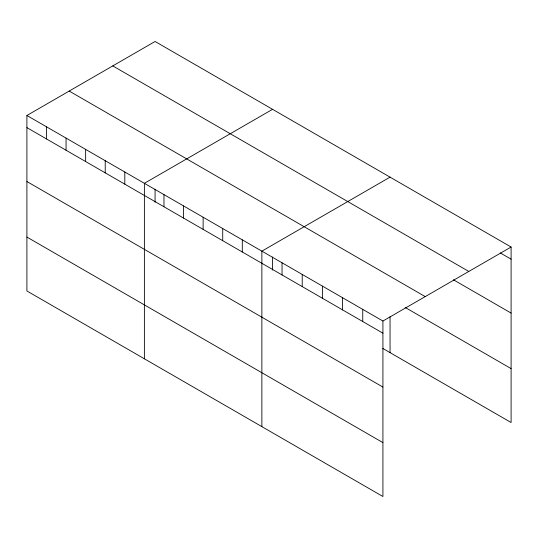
<?xml version="1.0" encoding="UTF-8"?>
<svg xmlns="http://www.w3.org/2000/svg" width="538" height="538" viewBox="0 0 538 538"><rect width="100%" height="100%" fill="white"/><g stroke="black" fill="none" stroke-linecap="round" stroke-linejoin="round"><path stroke-width="0.81" d="M26.9 115.488L382.921 321.031L382.921 496.52L26.9 290.971L26.9 115.488L155.078 41.48L511.1 247.029L511.1 422.512L382.8 348.442M272.564 109.315L144.386 183.317L144.386 358.799M390.05 177.143L261.871 251.145L261.871 426.634M382.921 321.031L511.1 247.029M500.293 252.934L511.1 259.175M112.778 65.905L468.8 271.448M453.46 279.794L511.1 313.076M69.2 91.063L425.222 296.613M405.181 307.46L511.1 368.611M26.9 127.627L382.921 333.177M26.9 181.528L382.921 387.078M26.9 237.07L382.921 442.613M390.05 316.694L390.05 352.625M362.746 309.384L362.746 321.529M342.571 297.736L342.571 309.881M322.397 286.088L322.397 298.234M302.221 274.441L302.221 286.586M282.046 262.793L282.046 274.938M272.564 257.029L272.564 270.096M242.295 239.84L242.295 251.986M222.712 228.536L222.712 240.681M203.129 217.231L203.129 229.376M183.552 205.926L183.552 218.072M163.969 194.621L163.969 206.767M155.078 189.201L155.078 202.268M124.809 172.012L124.809 184.151M105.226 160.707L105.226 172.846M85.643 149.403L85.643 161.541M66.06 138.098L66.06 150.237M46.483 126.793L46.483 138.932"/></g></svg>
